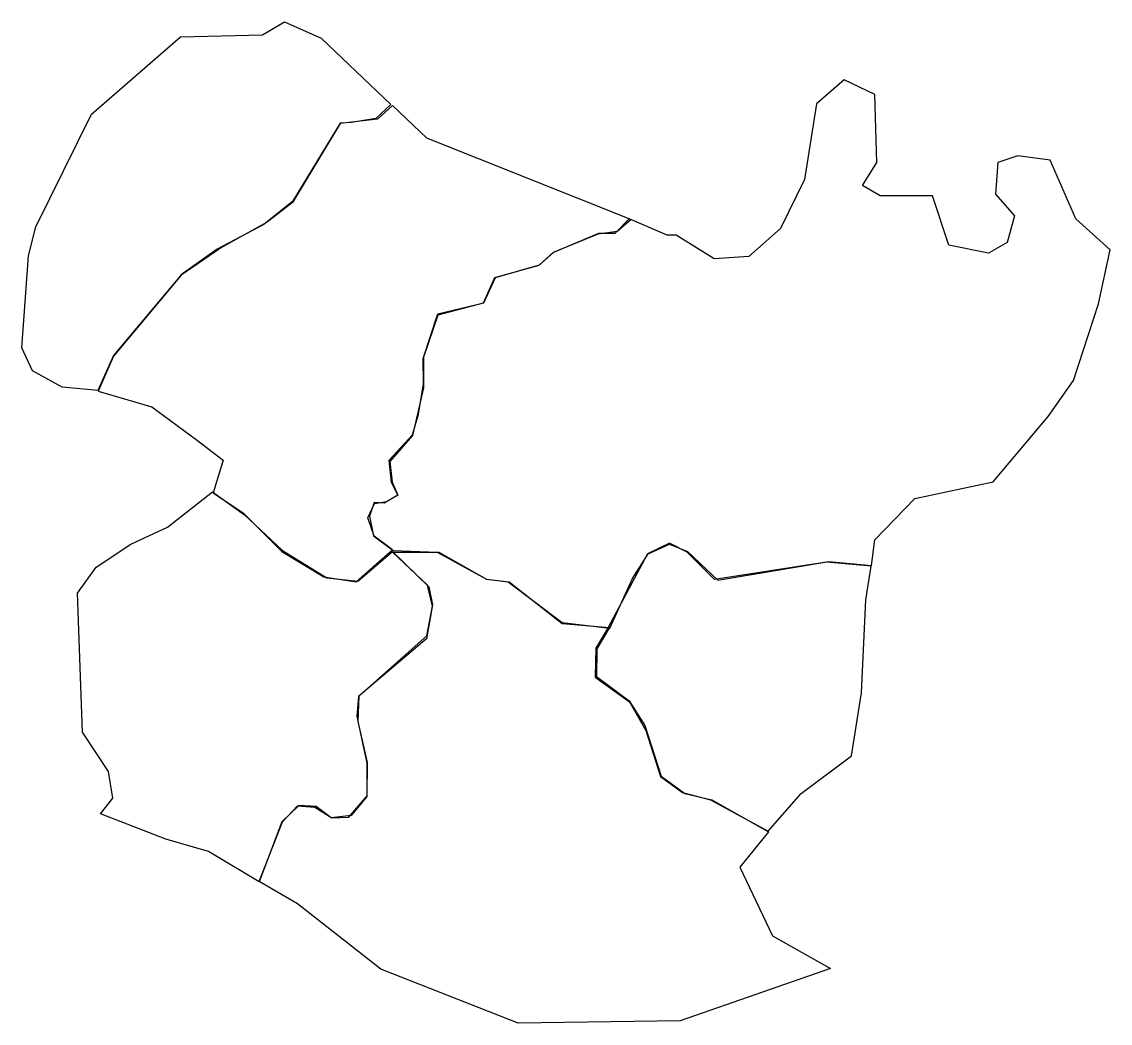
# Model space of a CAD drawing. Extents: x -368 to 184, y 198 to 707.
import ezdxf

# ---------------------------------------------------------------- set-up
doc = ezdxf.new("R2010")
doc.units = 0
doc.layers.add('Layer_1', color=7, linetype='CONTINUOUS')

msp = doc.modelspace()

# ---------------------------------------------------------------- linework, layer by layer
at = {"layer": 'Layer_1', "color": 7}
for points in [[(-368.285712, 541.14286), (-364.857144, 587.714284), (-361.142856, 602.571428), (-332.857144, 659.714284), (-287.714288, 698.857148), (-246, 700.000004), (-234.857144, 706.571428), (-216.285712, 698.285716), (-180.857144, 664.571428), (-188.571432, 657.428572), (-201.142856, 655.428572), (-206.571432, 655.14286), (-230.857144, 615.428572), (-245.428568, 603.714284), (-269.142856, 591.14286), (-287.142856, 578.285716), (-321.714288, 537.14286), (-329.714288, 519.428572), (-347.714288, 521.14286), (-362.857144, 529.428572), (-368.285712, 541.14286)], [(-179.714288, 438.285716), (-157.428568, 437.428572), (-132.285712, 423.714284), (-121.428568, 422.285716), (-94, 401.714284), (-69.714286, 398.85714), (-58.285714, 424.000004), (-50.285714, 436.571428), (-39.428571, 441.428572), (-30.285714, 437.714284), (-14.857143, 423.14286), (41.428571, 432.571428), (63.142858, 430.571428), (64.857143, 443.714284), (85.142856, 464.571428), (124.857144, 473.14286), (152.857144, 506.285716), (165.714288, 524.571428), (178.285712, 563.428572), (184.285712, 590.857148), (166.857144, 606.571428), (153.714288, 636.285716), (137.428568, 638.571428), (127.142856, 635.14286), (126, 619.14286), (135.714288, 608.000004), (132, 594.571428), (122.571432, 589.14286), (102.285712, 593.14286), (94, 618.285716), (67.428571, 618.285716), (58.571429, 623.428572), (65.714286, 635.14286), (64.857143, 669.714284), (49.142858, 677.14286), (35.142857, 664.857148), (29.142857, 626.571428), (16.857143, 601.714284), (0.857143, 587.428572), (-16.857143, 586.285716), (-36, 598.285716), (-40.571429, 598.285716), (-60, 606.571428), (-67.142858, 599.14286), (-75.428571, 599.14286), (-98.285712, 589.428572), (-105.714288, 582.857148), (-128.285712, 576.571428), (-134, 563.714284), (-157.142856, 557.714284), (-164.285712, 536.285716), (-164.285712, 520.85714), (-170, 496.571428), (-181.428568, 483.428572), (-180.285712, 472.85714), (-177.428568, 466.285716), (-184.285712, 462.285716), (-189.428568, 462.571428), (-191.714288, 455.714284), (-189.714288, 445.714284), (-179.714288, 438.285716)], [(-329.428568, 519.14286), (-302.285712, 511.14286), (-279.714288, 494.571428), (-266, 484.000004), (-271.142856, 467.428572), (-255.714288, 457.14286), (-236.285712, 437.714284), (-214.857144, 424.85714), (-198.571432, 422.285716), (-186.857144, 432.571428), (-180, 438.571428), (-189.428568, 445.428572), (-192.571432, 454.85714), (-189.142856, 462.000004), (-183.142856, 463.14286), (-177.428568, 466.285716), (-180.571432, 472.85714), (-181.714288, 484.000004), (-170, 496.85714), (-166.857144, 507.428572), (-164.285712, 522.85714), (-164.571432, 535.714284), (-157.142856, 558.285716), (-133.714288, 564.000004), (-127.714288, 576.85714), (-105.428568, 583.14286), (-98.285712, 589.714284), (-75.714286, 598.857148), (-66, 600.285716), (-59.142858, 606.285716), (-162.571432, 647.428572), (-180, 664.000004), (-187.714288, 657.14286), (-206.571432, 654.857148), (-230.857144, 614.857148), (-243.714288, 604.857148), (-266.857144, 592.000004), (-287.428568, 578.000004), (-321.714288, 536.85714), (-329.428568, 519.14286)], [(-247.714288, 270.000004), (-273.428568, 285.428572), (-295.142856, 291.714284), (-328.285712, 304.571428), (-322, 312.571428), (-324.285712, 326.000004), (-337.428568, 346.000004), (-340, 416.571428), (-330.571432, 429.714284), (-312.857144, 441.428572), (-294.285712, 450.000004), (-271.428568, 468.000004), (-255.142856, 456.285716), (-236, 438.285716), (-213.428568, 424.285716), (-197.714288, 422.571428), (-180, 437.714284), (-161.714288, 419.714284), (-159.714288, 410.571428), (-162.857144, 393.428572), (-197.142856, 364.285716), (-197.714288, 351.428572), (-192.857144, 330.571428), (-193.142856, 313.428572), (-201.142856, 303.714284), (-211.142856, 302.571428), (-218.857144, 308.285716), (-227.714288, 308.85714), (-236.285712, 300.571428), (-247.714288, 270.000004)], [(42.285714, 226.000004), (-34, 199.428572), (-116.285712, 198.285716), (-186, 225.714284), (-228.285712, 258.85714), (-247.714288, 270.285716), (-236, 300.571428), (-228.285712, 308.571428), (-219.428568, 308.000004), (-210.857144, 302.571428), (-202.285712, 302.85714), (-192.857144, 313.714284), (-192.857144, 330.285716), (-198, 354.000004), (-197.142856, 364.285716), (-162.571432, 394.85714), (-159.714288, 410.000004), (-162.285712, 420.571428), (-180, 437.428572), (-156.571432, 437.428572), (-132.285712, 423.714284), (-120.857144, 422.285716), (-94, 401.14286), (-70, 399.14286), (-76.285714, 388.285716), (-76.571429, 374.285716), (-60, 362.000004), (-52, 349.428572), (-43.714286, 323.714284), (-31.714286, 314.85714), (-18, 311.714284), (10.857143, 295.428572), (-3.714286, 277.428572), (12.857143, 242.571428), (42.285714, 226.000004)], [(-70.571429, 399.14286), (-76.857143, 388.571428), (-77.142858, 374.000004), (-59.714286, 361.428572), (-51.428571, 346.85714), (-44, 323.428572), (-32.857143, 315.428572), (-18.571429, 311.714284), (10.571429, 295.714284), (27.428571, 314.85714), (52.857143, 334.000004), (58, 366.000004), (60.285714, 413.14286), (62.857143, 430.285716), (40.285714, 432.285716), (-16.571429, 423.428572), (-30.571429, 437.428572), (-39.428571, 442.000004), (-50.571429, 436.571428), (-70.571429, 399.14286)]]:
    msp.add_lwpolyline(points, close=True, dxfattribs=at)

doc.saveas('drawing.dxf')
